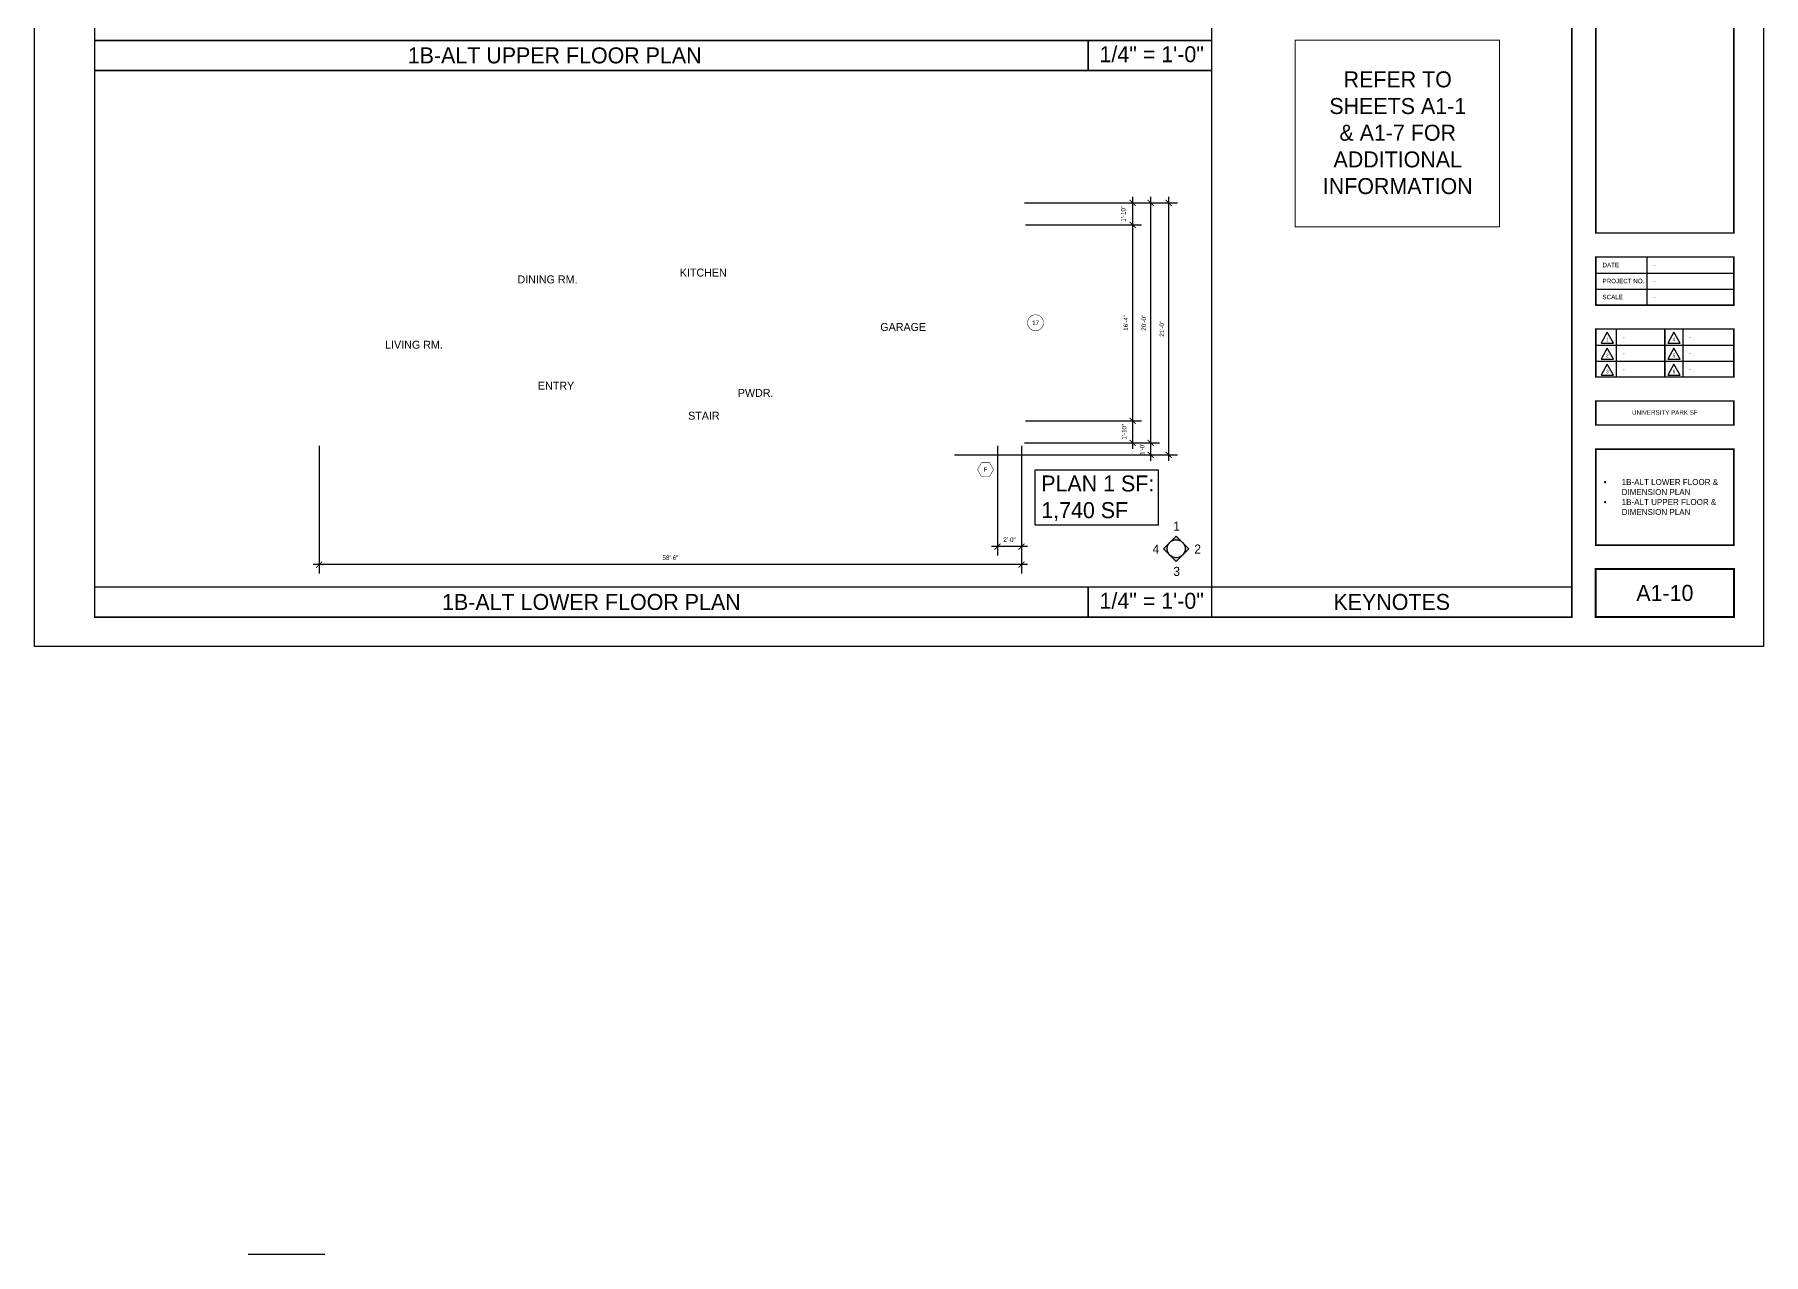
# Model space of a CAD drawing. Extents: x -2767 to 0, y -1760 to 778.
# Drawn here: x -1728 to 0, y -1760 to -540 of the extents above; entities that cross this region are included whole.
import ezdxf
from ezdxf.enums import TextEntityAlignment as Align

# ---------------------------------------------------------------- set-up
doc = ezdxf.new("R2010")
doc.units = 0
doc.header["$LTSCALE"] = 48
doc.header["$MEASUREMENT"] = 0
doc.header["$PDMODE"] = 3
doc.header["$PDSIZE"] = -2
doc.layers.get('0').update_dxf_attribs({"linetype": 'CONTINUOUS'})
doc.layers.get('DEFPOINTS').update_dxf_attribs({"linetype": 'CONTINUOUS'})
doc.layers.add('24X36TB', color=7, linetype='CONTINUOUS', lineweight=30)
for name, color, linetype in [('A-DIMS', 3, 'CONTINUOUS'), ('A-SYM', 2, 'CONTINUOUS'), ('A-SYM TEXT', 3, 'CONTINUOUS'), ('A-SYMTEXT', 2, 'CONTINUOUS'), ('A-TEXT', 3, 'CONTINUOUS'), ('TB-text', 3, 'CONTINUOUS')]:
    doc.layers.add(name, color=color, linetype=linetype)
doc.styles.get("Standard").update_dxf_attribs({"font": 'ERASMD.TTF', "height": 4.5})
doc.dimstyles.new('ARCHITECTURE', dxfattribs={"dimscale": 48, "dimtxt": 0.18, "dimasz": 0.125, "dimexe": 0.1875, "dimexo": 0.0625, "dimgap": 0.09375, "dimtad": 1, "dimdec": 4, "dimzin": 3, "dimdsep": 46, "dimlunit": 4, "dimtxsty": 'Standard', "dimblk1": 'ARCHTICK', "dimblk2": 'ARCHTICK', "dimsah": 1, "dimcen": 0.09375, "dimdle": 0.125, "dimclrd": 1, "dimclre": 1, "dimclrt": 3, "dimadec": 0, "dimazin": 0, "dimtfac": 1, "dimtdec": 4, "dimtofl": 0, "dimtmove": 2, "dimatfit": 3, "dimldrblk": 'ARCHTICK', "dimfxl": 1, "dimfrac": 2, "dimtolj": 1, "dimtzin": 0, "dimarcsym": 0})

# ---------------------------------------------------------------- blocks, each defined once
blk = doc.blocks.new('01PSRV01')
at = {"color": 0, "linetype": 'ByBlock'}
blk.add_lwpolyline([(0, 0.5), (-0.43, -0.25), (0.43, -0.25)], close=True, dxfattribs=at)
blk.add_attdef('NUMBER', text='', height=0.25, dxfattribs=at).set_placement((0, 0), align=Align.MIDDLE)
blk = doc.blocks.new('A$C06A91398')
at = {"layer": '24X36TB'}
for p, q in [((495.6, 322.6), (495.6, 274.6)), ((444.6, 306.6), (582.6, 306.6)), ((444.6, 290.6), (582.6, 290.6)), ((444.6, 274.6), (582.6, 274.6)), ((464.9, 250.6), (464.9, 202.6)), ((531.5, 250.6), (531.5, 202.6)), ((444.6, 234.6), (582.6, 234.6)), ((444.6, 218.6), (582.6, 218.6))]:
    blk.add_line(p, q, dxfattribs=at)
blk.add_lwpolyline([(-1115.9, 1085.1), (612.1, 1085.1), (612.1, -66.9), (-1115.9, -66.9)], close=True, dxfattribs=at)
for points, const_width in [([(420.6, -37.4), (420.6, 1055.6), (-1055.9, 1055.6), (-1055.9, -37.4)], 1.5), ([(444.6, 647.5), (444.6, 959.3), (582.6, 959.3), (582.6, 647.5)], 1.5), ([(444.6, 346.6), (444.6, 623.5), (582.6, 623.5), (582.6, 346.6)], 1.5), ([(444.6, 274.6), (444.6, 322.6), (582.6, 322.6), (582.6, 274.6)], 1.5), ([(444.6, 202.6), (444.6, 250.6), (582.6, 250.6), (582.6, 202.6)], 1.5), ([(444.6, 178.6), (582.6, 178.6), (582.6, 154.6), (444.6, 154.6)], 1.5), ([(444.6, 34.6), (444.6, 130.6), (582.6, 130.6), (582.6, 34.6)], 1.5), ([(444.6, 10.6), (582.6, 10.6), (582.6, -37.4), (444.6, -37.4)], 2)]:
    blk.add_lwpolyline(points, close=True, dxfattribs=dict(at, const_width=const_width))
at = {"layer": '24X36TB', "const_width": 1.5}
blk.add_lwpolyline([(513.6, 250.6), (513.6, 202.6)], dxfattribs=at)
at = {"layer": 'TB-text', "xscale": 14.40000000000146, "yscale": 14.39999999999418, "zscale": 14.4}
for p, values in [((456.1, 240.2), {'NUMBER': '1'}), ((522.7, 240.2), {'NUMBER': '4'}), ((456.1, 224.2), {'NUMBER': '2'}), ((522.7, 224.2), {'NUMBER': '5'}), ((456.1, 208.2), {'NUMBER': '3'}), ((522.7, 208.2), {'NUMBER': '6'})]:
    blk.add_blockref('01PSRV01', p, dxfattribs=at).add_auto_attribs(values)
at = {"layer": 'TB-text', "char_height": 4.5, "width": 51, "attachment_point": 4}
for s, insert in [('{\\fEras Medium ITC|b0|i0|c0|p34;DATE}', (451.3, 314.6)), ('{\\fEras Medium ITC|b0|i0|c0|p34;PROJECT NO.}', (451.3, 298.6)), ('{\\fEras Medium ITC|b0|i0|c0|p34;SCALE}', (451.3, 282.6))]:
    blk.add_mtext(s, dxfattribs=dict(at, insert=insert))
blk = doc.blocks.new('_ARCHTICK')
at = {"color": 0, "linetype": 'ByBlock', "const_width": 0.15}
blk.add_lwpolyline([(-0.5, -0.5), (0.5, 0.5)], dxfattribs=at)
blk = doc.blocks.new('*D138')
at = {"layer": 'A-DIMS', "color": 1, "lineweight": -2, "transparency": 16777216}
for p, q in [((-1443.5, -951.2), (-1443.5, -1079.1)), ((-741.5, -951.2), (-741.5, -1079.1)), ((-735.5, -1070.1), (-1449.5, -1070.1))]:
    blk.add_line(p, q, dxfattribs=at)
at = {"layer": 'DEFPOINTS', "color": 0, "transparency": 16777216}
for p in [(-1443.5, -948.2), (-741.5, -948.2), (-1443.5, -1070.1)]:
    blk.add_point(p, dxfattribs=at)
at = {"layer": 'A-DIMS', "color": 1, "lineweight": -2, "transparency": 16777216, "xscale": 6, "yscale": 6, "zscale": 6, "rotation": 180}
blk.add_blockref('_ARCHTICK', (-1443.5, -1070.1), dxfattribs=at)
at = {"layer": 'A-DIMS', "color": 1, "lineweight": -2, "transparency": 16777216, "xscale": 6, "yscale": 6, "zscale": 6}
blk.add_blockref('_ARCHTICK', (-741.5, -1070.1), dxfattribs=at)
at = {"layer": 'A-DIMS', "color": 3, "transparency": 16777216, "insert": (-1092.5, -1063.2), "char_height": 4.5, "attachment_point": 5}
blk.add_mtext('\\A1;58\'-6"', dxfattribs=at)
blk = doc.blocks.new('*D139')
at = {"layer": 'A-DIMS', "color": 1, "lineweight": -2, "transparency": 16777216}
for p, q in [((-765.5, -951.2), (-765.5, -1061.1)), ((-741.5, -951.2), (-741.5, -1061.1)), ((-735.5, -1052.1), (-771.5, -1052.1))]:
    blk.add_line(p, q, dxfattribs=at)
at = {"layer": 'DEFPOINTS', "color": 0, "transparency": 16777216}
for p in [(-765.5, -948.2), (-741.5, -948.2), (-765.5, -1052.1)]:
    blk.add_point(p, dxfattribs=at)
at = {"layer": 'A-DIMS', "color": 1, "lineweight": -2, "transparency": 16777216, "xscale": 6, "yscale": 6, "zscale": 6, "rotation": 180}
blk.add_blockref('_ARCHTICK', (-765.5, -1052.1), dxfattribs=at)
at = {"layer": 'A-DIMS', "color": 1, "lineweight": -2, "transparency": 16777216, "xscale": 6, "yscale": 6, "zscale": 6}
blk.add_blockref('_ARCHTICK', (-741.5, -1052.1), dxfattribs=at)
at = {"layer": 'A-DIMS', "color": 3, "transparency": 16777216, "insert": (-753.5, -1045.2), "char_height": 4.5, "attachment_point": 5}
blk.add_mtext('\\A1;2\'-0"', dxfattribs=at)
blk = doc.blocks.new('*D140')
at = {"layer": 'A-DIMS', "color": 1, "lineweight": -2, "transparency": 16777216}
for p, q in [((-738.5, -708.3), (-585.5, -708.3)), ((-594.5, -702.3), (-594.5, -966.2)), ((-808.5, -960.2), (-585.5, -960.2))]:
    blk.add_line(p, q, dxfattribs=at)
at = {"layer": 'DEFPOINTS', "color": 0, "transparency": 16777216}
for p in [(-741.5, -708.3), (-811.5, -960.2), (-594.5, -960.2)]:
    blk.add_point(p, dxfattribs=at)
at = {"layer": 'A-DIMS', "color": 1, "lineweight": -2, "transparency": 16777216, "xscale": 6, "yscale": 6, "zscale": 6}
for p, rotation in [((-594.5, -708.3), 90), ((-594.5, -960.2), 270)]:
    blk.add_blockref('_ARCHTICK', p, dxfattribs=dict(at, rotation=rotation))
at = {"layer": 'A-DIMS', "color": 3, "transparency": 16777216, "insert": (-601.3, -834.3), "char_height": 4.5, "attachment_point": 5, "rotation": 90}
blk.add_mtext('\\A1;21\'-0"', dxfattribs=at)
blk = doc.blocks.new('*D141')
at = {"layer": 'A-DIMS', "color": 1, "lineweight": -2, "transparency": 16777216}
for p, q in [((-738.5, -708.3), (-603.5, -708.3)), ((-612.5, -702.3), (-612.5, -954.2)), ((-738.5, -948.2), (-603.5, -948.2))]:
    blk.add_line(p, q, dxfattribs=at)
at = {"layer": 'DEFPOINTS', "color": 0, "transparency": 16777216}
for p in [(-741.5, -708.3), (-741.5, -948.2), (-612.5, -948.2)]:
    blk.add_point(p, dxfattribs=at)
at = {"layer": 'A-DIMS', "color": 1, "lineweight": -2, "transparency": 16777216, "xscale": 6, "yscale": 6, "zscale": 6}
for p, rotation in [((-612.5, -708.3), 90), ((-612.5, -948.2), 270)]:
    blk.add_blockref('_ARCHTICK', p, dxfattribs=dict(at, rotation=rotation))
at = {"layer": 'A-DIMS', "color": 3, "transparency": 16777216, "insert": (-619.3, -828.3), "char_height": 4.5, "attachment_point": 5, "rotation": 90}
blk.add_mtext('\\A1;20\'-0"', dxfattribs=at)
blk = doc.blocks.new('*D142')
at = {"layer": 'A-DIMS', "color": 1, "lineweight": -2, "transparency": 16777216}
for p, q in [((-738.5, -948.2), (-603.5, -948.2)), ((-612.5, -942.2), (-612.5, -966.2)), ((-808.5, -960.2), (-603.5, -960.2))]:
    blk.add_line(p, q, dxfattribs=at)
at = {"layer": 'DEFPOINTS', "color": 0, "transparency": 16777216}
for p in [(-741.5, -948.2), (-811.5, -960.2), (-612.5, -960.2)]:
    blk.add_point(p, dxfattribs=at)
at = {"layer": 'A-DIMS', "color": 1, "lineweight": -2, "transparency": 16777216, "xscale": 6, "yscale": 6, "zscale": 6}
for p, rotation in [((-612.5, -948.2), 90), ((-612.5, -960.2), 270)]:
    blk.add_blockref('_ARCHTICK', p, dxfattribs=dict(at, rotation=rotation))
at = {"layer": 'A-DIMS', "color": 3, "transparency": 16777216, "insert": (-621, -954.2), "char_height": 4.5, "attachment_point": 5, "rotation": 90}
blk.add_mtext('\\A1;1\'-0"', dxfattribs=at)
blk = doc.blocks.new('*D143')
at = {"layer": 'A-DIMS', "color": 1, "lineweight": -2, "transparency": 16777216}
for p, q in [((-738.5, -708.3), (-621.5, -708.3)), ((-630.5, -702.3), (-630.5, -736.3)), ((-737.5, -730.3), (-621.5, -730.3))]:
    blk.add_line(p, q, dxfattribs=at)
at = {"layer": 'DEFPOINTS', "color": 0, "transparency": 16777216}
for p in [(-741.5, -708.3), (-740.5, -730.3), (-630.5, -730.3)]:
    blk.add_point(p, dxfattribs=at)
at = {"layer": 'A-DIMS', "color": 1, "lineweight": -2, "transparency": 16777216, "xscale": 6, "yscale": 6, "zscale": 6}
for p, rotation in [((-630.5, -708.3), 90), ((-630.5, -730.3), 270)]:
    blk.add_blockref('_ARCHTICK', p, dxfattribs=dict(at, rotation=rotation))
at = {"layer": 'A-DIMS', "color": 3, "transparency": 16777216, "insert": (-639.8, -719.3), "char_height": 4.5, "attachment_point": 5, "rotation": 90}
blk.add_mtext('\\A1;1\'-10"', dxfattribs=at)
blk = doc.blocks.new('*D144')
at = {"layer": 'A-DIMS', "color": 1, "lineweight": -2, "transparency": 16777216}
for p, q in [((-630.5, -724.3), (-630.5, -932.3)), ((-737.5, -730.3), (-621.5, -730.3)), ((-737.5, -926.3), (-621.5, -926.3))]:
    blk.add_line(p, q, dxfattribs=at)
at = {"layer": 'DEFPOINTS', "color": 0, "transparency": 16777216}
for p in [(-740.5, -730.3), (-740.5, -926.3), (-630.5, -926.3)]:
    blk.add_point(p, dxfattribs=at)
at = {"layer": 'A-DIMS', "color": 1, "lineweight": -2, "transparency": 16777216, "xscale": 6, "yscale": 6, "zscale": 6}
for p, rotation in [((-630.5, -730.3), 90), ((-630.5, -926.3), 270)]:
    blk.add_blockref('_ARCHTICK', p, dxfattribs=dict(at, rotation=rotation))
at = {"layer": 'A-DIMS', "color": 3, "transparency": 16777216, "insert": (-637.3, -828.3), "char_height": 4.5, "attachment_point": 5, "rotation": 90}
blk.add_mtext('\\A1;16\'-4"', dxfattribs=at)
blk = doc.blocks.new('*D145')
at = {"layer": 'A-DIMS', "color": 1, "lineweight": -2, "transparency": 16777216}
for p, q in [((-737.5, -926.3), (-621.5, -926.3)), ((-630.5, -920.3), (-630.5, -954.2)), ((-738.5, -948.2), (-621.5, -948.2))]:
    blk.add_line(p, q, dxfattribs=at)
at = {"layer": 'DEFPOINTS', "color": 0, "transparency": 16777216}
for p in [(-740.5, -926.3), (-741.5, -948.2), (-630.5, -948.2)]:
    blk.add_point(p, dxfattribs=at)
at = {"layer": 'A-DIMS', "color": 1, "lineweight": -2, "transparency": 16777216, "xscale": 6, "yscale": 6, "zscale": 6}
for p, rotation in [((-630.5, -926.3), 90), ((-630.5, -948.2), 270)]:
    blk.add_blockref('_ARCHTICK', p, dxfattribs=dict(at, rotation=rotation))
at = {"layer": 'A-DIMS', "color": 3, "transparency": 16777216, "insert": (-638.9, -937.2), "char_height": 4.5, "attachment_point": 5, "rotation": 90}
blk.add_mtext('\\A1;1\'-10"', dxfattribs=at)

msp = doc.modelspace()

# ---------------------------------------------------------------- hatches: boundary and pattern name
at = {"layer": 'A-SYMTEXT'}
h = msp.add_hatch(color=256, dxfattribs=at)
h.paths.add_polyline_path([(-574.21981, -1054.17952), (-580.58377, -1047.81555, -0.1989123674), (-577.94773, -1054.17952, -0.1989123674), (-580.58377, -1060.54348)])
h.paths.add_polyline_path([(-593.3117, -1047.81555, -0.4142135624), (-580.58377, -1047.81555), (-586.94773, -1041.45159)])
h.paths.add_polyline_path([(-593.3117, -1047.81555), (-599.67566, -1054.17952), (-593.3117, -1060.54348, -0.1989123674), (-595.94773, -1054.17952, -0.1989123674)])
h.paths.add_polyline_path([(-593.3117, -1060.54348), (-586.94773, -1066.90744), (-580.58377, -1060.54348, -0.4142135624)])

# ---------------------------------------------------------------- linework, layer by layer
at = {"layer": '24X36TB', "const_width": 1.5}
for points in [[(-551.5, -1122.5), (-551.5, -912), (-551.5, -29.5)], [(-1668, -546), (-1074, -546), (-551.5, -546)], [(-674.96736, -576), (-674.96736, -546)], [(-1668, -576), (-1074, -576), (-551.5, -576)], [(-1668, -1092.5), (-1074, -1092.5), (-191.5, -1092.5)], [(-674.96736, -1122.5), (-674.96736, -1092.5)]]:
    msp.add_lwpolyline(points, dxfattribs=at)
at = {"layer": 'A-DIMS'}
msp.add_line((-1437.89687, -1759.78696), (-1514.63662, -1759.78696), dxfattribs=at)
at = {"layer": 'A-DIMS', "const_width": 1}
msp.add_lwpolyline([(-468.17986, -545.70102), (-263.87312, -545.70102), (-263.87312, -732.32814), (-468.17986, -732.32814)], close=True, dxfattribs=at)
at = {"layer": 'A-SYM', "const_width": 0.5}
msp.add_lwpolyline([(-727.51437, -820.25, 458.3655088837), (-727.44456, -820.2503, 458.3655088837)], format="xyb", dxfattribs=at)
msp.add_lwpolyline([(-785.54025, -975.03497), (-781.5415, -981.96101), (-773.5415, -981.96101), (-769.5415, -975.03281), (-773.5415, -968.1046), (-781.5415, -968.1046), (-785.54044, -975.03098)], dxfattribs=at)
at = {"layer": 'A-SYMTEXT'}
for p, q in [((-599.67566, -1054.17952), (-586.94773, -1041.45159)), ((-574.21981, -1054.17952), (-586.94773, -1041.45159)), ((-586.94773, -1066.90744), (-599.67566, -1054.17952)), ((-586.94773, -1066.90744), (-574.21981, -1054.17952))]:
    msp.add_line(p, q, dxfattribs=at)
msp.add_circle((-586.94773, -1054.17952), 9, dxfattribs=at)
at = {"layer": 'A-TEXT'}
msp.add_lwpolyline([(-727.81005, -975.26483), (-604.81005, -975.26483), (-604.81005, -1030.76483), (-727.81005, -1030.76483)], close=True, dxfattribs=at)

# ---------------------------------------------------------------- block references
at = {"layer": 'A-DIMS'}
msp.add_blockref('A$C06A91398', (-612.11644, -1085.14447), dxfattribs=at)

# ---------------------------------------------------------------- texts
at = {"layer": 'A-DIMS', "insert": (-1208.12946, -561), "char_height": 16, "width": 1066.3242025, "attachment_point": 5}
msp.add_mtext('1B-ALT UPPER FLOOR PLAN', dxfattribs=at)
at = {"layer": 'A-SYM TEXT', "char_height": 4.5, "width": 16, "attachment_point": 5}
for s, insert in [('17', (-727.51437, -828.24996)), ('F', (-777.54088, -975.03281))]:
    msp.add_mtext(s, dxfattribs=dict(at, insert=insert))
at = {"layer": 'A-SYMTEXT', "color": 3, "char_height": 9, "width": 48.1950375, "attachment_point": 1}
for s, insert in [('{\\fEras Medium ITC|b0|i0|c0|p34;1}', (-589.81027, -1026.96676)), ('{\\fEras Medium ITC|b0|i0|c0|p34;4}', (-610.50334, -1049.98288)), ('{\\fEras Medium ITC|b0|i0|c0|p34;2}', (-568.83747, -1049.98288)), ('{\\fEras Medium ITC|b0|i0|c0|p34;3}', (-589.81027, -1072.33512))]:
    msp.add_mtext(s, dxfattribs=dict(at, insert=insert))
at = {"layer": 'A-TEXT'}
for s, insert, char_height, width, attachment_point in [('1/4" = 1\'-0"', (-611.44139, -551.72273), 16, 628.1875, 2), ('KITCHEN', (-1059.60969, -778.1451), 8, 97.4931462, 5), ('DINING RM.', (-1215.34178, -784.95171), 8, 144, 5), ('GARAGE', (-859.82728, -832.51155), 8, 97.4931462, 5), ('LIVING RM.', (-1348.7842, -850.25), 8, 182.5147186, 5), ('ENTRY', (-1206.74971, -891.18565), 8, 182.5147186, 5), ('PWDR.', (-1007.29907, -898.35447), 8, 240.4771889, 5), ('STAIR', (-1059.04156, -921.25), 8, 77, 5), ('PLAN 1 SF: \\P1,740 SF', (-721.81005, -1003.76483), 16, 759.0326388, 4), ('1B-ALT LOWER FLOOR PLAN', (-1171.48368, -1107.5), 16, 993.0326388, 5), ('1/4" = 1\'-0"', (-611.44139, -1098.22273), 16, 628.1875, 2), ('KEYNOTES', (-371.5, -1107.5), 16, 360, 5)]:
    msp.add_mtext(s, dxfattribs=dict(at, insert=insert, char_height=char_height, width=width, attachment_point=attachment_point))
at = {"layer": 'TB-text'}
for s, insert, char_height, width, attachment_point in [('{\\fEras Demi ITC|b0|i0|c0|p34;REFER TO SHEETS A1-1 & A1-7 FOR ADDITIONAL INFORMATION}', (-365.49938, -638.34098), 16, 138, 5), ('{\\fEras Medium ITC|b0|i0|c0|p34;-}', (-109.85369, -770.5), 4.5, 51, 4), ('{\\fEras Medium ITC|b0|i0|c0|p34;-}', (-109.85369, -786.5), 4.5, 51, 4), ('{\\fEras Medium ITC|b0|i0|c0|p34;-}', (-109.85369, -802.5), 4.5, 51, 4), ('{\\fEras Medium ITC|b0|i0|c0|p34;-}', (-140.54767, -842.5), 4.5, 51, 4), ('{\\fEras Medium ITC|b0|i0|c0|p34;-}', (-73.93702, -842.5), 4.5, 51, 4), ('{\\fEras Medium ITC|b0|i0|c0|p34;-}', (-140.54767, -858.5), 4.5, 51, 4), ('{\\fEras Medium ITC|b0|i0|c0|p34;-}', (-73.93702, -858.5), 4.5, 51, 4), ('{\\fEras Medium ITC|b0|i0|c0|p34;-}', (-140.54767, -874.5), 4.5, 51, 4), ('{\\fEras Medium ITC|b0|i0|c0|p34;-}', (-73.93702, -874.5), 4.5, 51, 4), ('{\\fEras Demi ITC|b0|i0|c0|p34;UNIVERSITY PARK SF}', (-98.5, -918), 4.5, 138, 5), ('\\pi-18,l18,t18;{\\fSymbol|b0|i0|c2|p18;·^I}1B-ALT LOWER FLOOR & DIMENSION PLAN\\P{\\fSymbol|b0|i0|c2|p18;·^I}1B-ALT UPPER FLOOR & DIMENSION PLAN', (-159.64988, -1002.5), 6, 130.149881, 4), ('{\\fEras Demi ITC|b0|i0|c0|p34;A1-10}', (-98.5, -1098.5), 16, 138, 5)]:
    msp.add_mtext(s, dxfattribs=dict(at, insert=insert, char_height=char_height, width=width, attachment_point=attachment_point))

# ---------------------------------------------------------------- dimensions: what is measured, and where the dimension line sits
at = {"layer": 'A-DIMS'}
for base, p1, p2, picture, middle in [((-594.51654, -960.25), (-741.54156, -708.25), (-811.54156, -960.25), '*D140', (-601.33907, -834.25)), ((-612.51654, -948.25), (-741.54156, -708.25), (-741.54156, -948.25), '*D141', (-619.33907, -828.25)), ((-630.51654, -926.25), (-740.54156, -730.25), (-740.54156, -926.25), '*D144', (-637.3028, -828.25))]:
    dim = msp.add_linear_dim(base=base, p1=p1, p2=p2, angle=90, dimstyle='ARCHITECTURE', dxfattribs=at)
    dim.commit()
    dim.dimension.update_dxf_attribs({"geometry": picture, "text_midpoint": middle})
for base, p1, p2, picture, middle in [((-630.51654, -730.25), (-741.54156, -708.25), (-740.54156, -730.25), '*D143', (-639.75326, -719.25)), ((-630.51654, -948.25), (-740.54156, -926.25), (-741.54156, -948.25), '*D145', (-638.93615, -937.25)), ((-612.51654, -960.25), (-741.54156, -948.25), (-811.54156, -960.25), '*D142', (-620.95988, -954.25))]:
    dim = msp.add_linear_dim(base=base, p1=p1, p2=p2, angle=90, dimstyle='ARCHITECTURE', dxfattribs=at)
    dim.commit()
    dim.dimension.update_dxf_attribs({"geometry": picture, "text_midpoint": middle, "dimtype": 160})
for base, p2, picture, middle in [((-1443.54156, -1070.06353), (-1443.54156, -948.25), '*D138', (-1092.54156, -1063.241)), ((-765.5415, -1052.06353), (-765.5415, -948.25), '*D139', (-753.54153, -1045.241))]:
    dim = msp.add_linear_dim(base=base, p1=(-741.54156, -948.25), p2=p2, dimstyle='ARCHITECTURE', dxfattribs=at)
    dim.commit()
    dim.dimension.update_dxf_attribs({"geometry": picture, "text_midpoint": middle})

doc.saveas('drawing.dxf')
